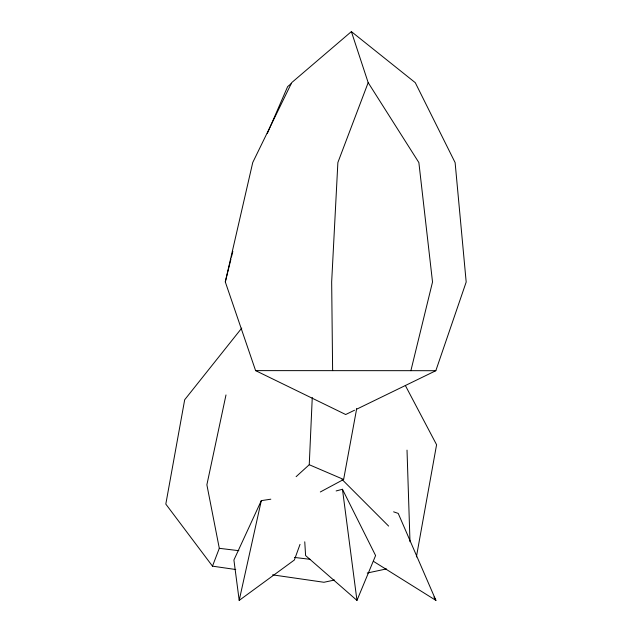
<?xml version="1.0" encoding="UTF-8"?>
<svg xmlns="http://www.w3.org/2000/svg" width="632" height="632" viewBox="0 0 632 632"><rect width="100%" height="100%" fill="white"/><g stroke="black" fill="none" stroke-linecap="round" stroke-linejoin="round"><path stroke-width="0.95" d="M296.116 476.67L309.245 464.725L312.263 397.512M416.393 556.95L436.578 444.731L405.309 385.425M320.321 491.973L343.626 479.467L356.685 408.612M225.987 394.953L206.877 484.791L219.304 548.315L212.486 566.154L235.752 569.519M300.026 544.373L294.362 560.007L239.196 600.4L261.3 500.647L270.82 499.193M354.536 410.231L345.696 414.521L255.597 370.621L225.3 281.927L252.745 162.503L291.715 82.618L351.376 31.6L415.287 82.681L455.119 162.606L466.187 282.038L435.827 370.708L356.298 409.37M255.597 370.621L410.887 370.676L432.525 281.99L418.866 162.558L368.172 82.634L351.376 31.6M225.3 281.927L230.949 259.002M231.423 257.09L232.837 251.362M368.172 82.634L337.875 162.519L331.666 281.935L332.622 370.628M304.758 541.806L305.596 555.56L356.962 600.4L375.598 555.56L342.457 489.279L336.137 490.953M267.265 133.605L287.639 86.616L291.352 83.479M261.3 500.647L233.911 560.007L239.196 600.4M241.764 328.087L184.686 399.748L165.813 504.091L212.486 566.154M334.526 580.018L323.947 582.277L272.582 574.851M367.239 573.027L386.484 568.918M410.887 370.676L435.827 370.708M219.304 548.315L238.841 550.685M294.512 557.432L310.138 559.328M393.618 511.833L398.223 513.413L435.922 600.4L373.504 561.374M309.245 464.725L343.626 479.467M342.007 479.419L388.625 526.085M433.955 597.003L435.922 600.4M342.457 489.279L356.962 600.4M407.016 450.134L409.994 541.766"/></g></svg>
